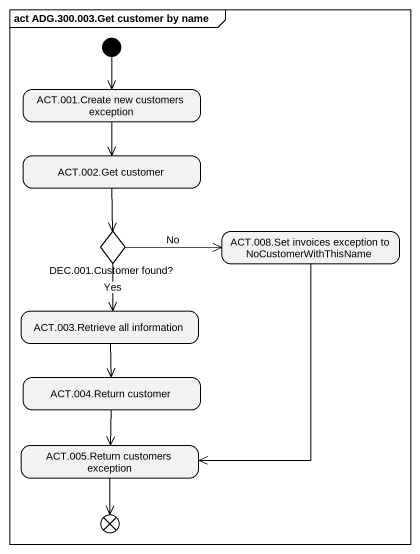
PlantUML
@startuml
mainframe act ADG.300.003.Get customer by name
hide empty description
state "ACT.001.Create new customers exception" as ACT_001_Create_new
state "ACT.002.Get customer" as ACT_002_Get_customer
state "DEC.001.Customer found?" as DEC_001_Customer_found <<choice>>
state "ACT.008.Set invoices exception to NoCustomerWithThisName" as ACT_008_Set_invoices
state "ACT.003.Retrieve all information" as ACT_003_Retrieve_all
state "ACT.004.Return customer" as ACT_004_Return_customer
state "ACT.005.Return customers exception" as ACT_005_Return_customers
state flowfinal1 <<end>>
[*] --> ACT_001_Create_new
ACT_001_Create_new --> ACT_002_Get_customer
ACT_002_Get_customer --> DEC_001_Customer_found
DEC_001_Customer_found -right-> ACT_008_Set_invoices : No
DEC_001_Customer_found --> ACT_003_Retrieve_all : Yes
ACT_008_Set_invoices --> ACT_005_Return_customers
ACT_003_Retrieve_all --> ACT_004_Return_customer
ACT_004_Return_customer --> ACT_005_Return_customers
ACT_005_Return_customers --> flowfinal1
@enduml
